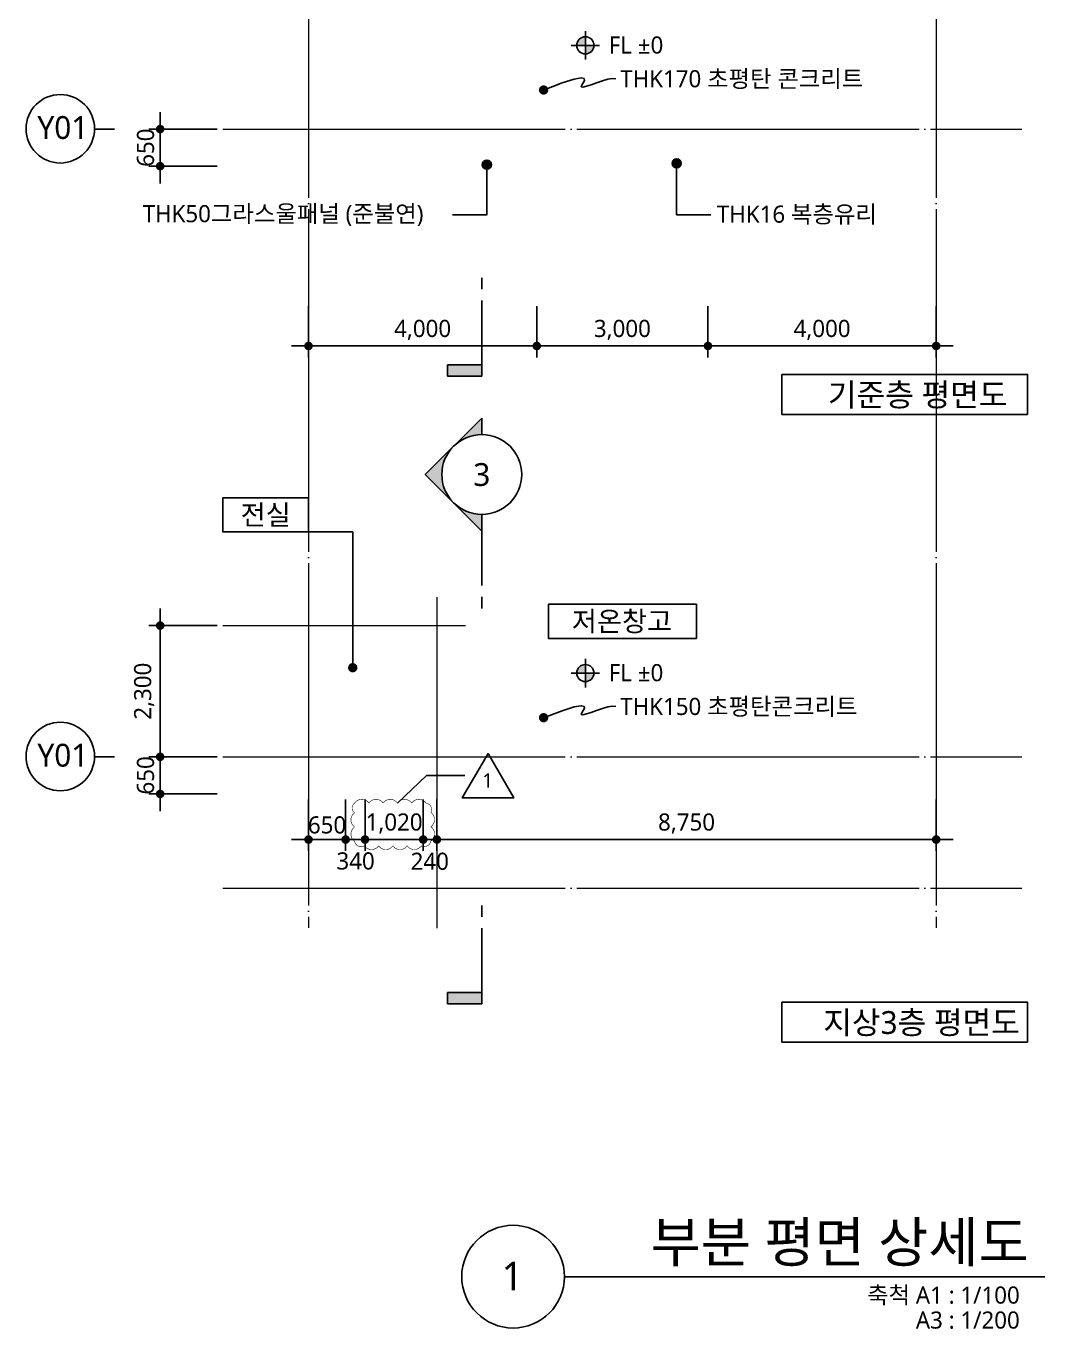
# Model space of a CAD drawing. Header units: millimetres. Extents: x -420989 to -259189, y -1306565 to -1134794.
# Drawn here: x -336989 to -319133, y -1306565 to -1283733 of the extents above; entities that cross this region are included whole.
import ezdxf
from ezdxf.enums import TextEntityAlignment as Align

# ---------------------------------------------------------------- set-up
doc = ezdxf.new("R2010")
doc.units = ezdxf.units.MM
doc.header["$LTSCALE"] = 100
doc.header["$MEASUREMENT"] = 0
doc.linetypes.add('CEN', pattern=[62, 60, -1, 0, -1])
doc.layers.get('0').update_dxf_attribs({"linetype": 'CONTINUOUS'})
for name, color, linetype in [('7-지시선', 7, 'CONTINUOUS'), ('A-DIMS', 7, 'CONTINUOUS'), ('A-MKXS-LEAD', 7, 'CONTINUOUS'), ('TEXT', 4, 'CONTINUOUS')]:
    doc.layers.add(name, color=color, linetype=linetype)
for name, color, linetype, lineweight in [('A-AXIS-BUBL', 7, 'CONTINUOUS', 25), ('A-AXIS-LINE', 1, 'CEN', 15), ('A-BORD-TEXT', 3, 'CONTINUOUS', 25), ('A-CONC-LIN1', 2, 'CONTINUOUS', 40), ('A-MKXS-MAK1', 3, 'CONTINUOUS', 25), ('A-MKXS-TEXT1', 3, 'CONTINUOUS', 25), ('A-MKXS-TEXT2', 7, 'CONTINUOUS', 25), ('A-MKXX-NAME', 3, 'CONTINUOUS', 25), ('A-MKXX-SYMB', 7, 'CONTINUOUS', 25), ('A-XXXX-SYMB', 7, 'CONTINUOUS', 25), ('A-XXXX-TXT1', 3, 'CONTINUOUS', 25), ('A-XXXX-TXT2', 3, 'CONTINUOUS', 25), ('REV-202205', 20, 'CONTINUOUS', 25)]:
    doc.layers.add(name, color=color, linetype=linetype, lineweight=lineweight)
doc.styles.add('HY울릉도L', font='')
doc.styles.add('맑은고딕', font='malgun.ttf')
doc.styles.get('HY울릉도L').set_extended_font_data('HYwulM')
doc.dimstyles.new('CDIM', dxfattribs={"dimtxt": 3, "dimasz": 1.5, "dimexe": 2, "dimexo": 1, "dimgap": 1, "dimtad": 1, "dimdec": 0, "dimrnd": 0.5, "dimzin": 0, "dimdsep": 32, "dimlunit": 6, "dimtxsty": 'HY울릉도L', "dimblk1": '_CIDOT', "dimblk2": '_CIDOT', "dimsah": 1, "dimcen": 5.5, "dimclrd": 2, "dimclre": 2, "dimclrt": 7, "dimadec": 0, "dimazin": 0, "dimtfac": 1, "dimtdec": 0, "dimtix": 1, "dimtmove": 2, "dimatfit": 1, "dimldrblk": '_CIDOT', "dimfxl": 1, "dimtolj": 1, "dimtzin": 0, "dimlwd": -1, "dimarcsym": 0})

# ---------------------------------------------------------------- blocks, each defined once
blk = doc.blocks.new('A$C55C64937')
at = {"layer": 'A-MKXS-MAK1'}
blk.add_hatch(color=256, dxfattribs=at).paths.add_polyline_path([(-1526, 600), (-1726, 600), (-1726, 0), (-1526, 0)])
for p, q in [((-1726, 600), (-1526, 600)), ((-1726, 0), (-1726, 600)), ((-1526, 0), (-1526, 600)), ((-1726, 0), (-400, 0)), ((-200, 0), (0, 0))]:
    blk.add_line(p, q, dxfattribs=at)
blk = doc.blocks.new('A$C1F441119')
at = {"layer": 'A-MKXS-MAK1'}
h = blk.add_hatch(color=256, dxfattribs=at)
h.paths.add_polyline_path([(-41, 1006), (-536, 511, -0.414214), (454, 511)])
h.paths.add_polyline_path([(-536, 511), (-1031, 16), (-741, 16, -0.198912)])
h.paths.add_polyline_path([(454, 511, -0.198912), (659, 16), (949, 16)])
for p, q in [((-1031, 16), (-41, 1006)), ((949, 16), (-41, 1006)), ((-2387, 16), (-2187, 16)), ((-1987, 16), (-741, 16)), ((659, 16), (949, 16))]:
    blk.add_line(p, q, dxfattribs=at)
blk.add_circle((-41, 16), 700, dxfattribs=at)
blk = doc.blocks.new('_CIDOT')
at = {"color": 0, "linetype": 'ByBlock'}
blk.add_line((2, 0), (-1, 0), dxfattribs=at)
at = {"color": 0, "linetype": 'ByBlock', "const_width": 0.5}
blk.add_lwpolyline([(-0.25, 0, 1), (0.25, 0, 1)], format="xyb", close=True, dxfattribs=at)
blk = doc.blocks.new('*D329')
at = {"layer": 'A-DIMS', "transparency": 16777216}
for p, q in [((-334639, -1285389), (-334639, -1285239)), ((-334639, -1286189), (-334639, -1285539)), ((-334639, -1286339), (-334639, -1286489))]:
    blk.add_line(p, q, dxfattribs=at)
at = {"layer": 'A-DIMS', "lineweight": -2, "transparency": 16777216}
for p, q in [((-333639, -1285539), (-334839, -1285539)), ((-333639, -1286189), (-334839, -1286189))]:
    blk.add_line(p, q, dxfattribs=at)
at = {"layer": 'A-DIMS', "transparency": 16777216, "xscale": 150, "yscale": 150, "zscale": 150}
for p, rotation in [((-334639, -1285539), 270), ((-334639, -1286189), 90)]:
    blk.add_blockref('_CIDOT', p, dxfattribs=dict(at, rotation=rotation))
at = {"layer": 'A-DIMS', "color": 3, "transparency": 16777216, "insert": (-334894, -1285864), "char_height": 300, "attachment_point": 5, "rotation": 90, "style": '맑은고딕'}
blk.add_mtext('\\A1;650', dxfattribs=at)
blk = doc.blocks.new('*D330')
at = {"layer": 'A-DIMS', "transparency": 16777216}
for p, q in [((-334639, -1296389), (-334639, -1296239)), ((-334639, -1297189), (-334639, -1296539)), ((-334639, -1297339), (-334639, -1297489))]:
    blk.add_line(p, q, dxfattribs=at)
at = {"layer": 'A-DIMS', "lineweight": -2, "transparency": 16777216}
for p, q in [((-333639, -1296539), (-334839, -1296539)), ((-333639, -1297189), (-334839, -1297189))]:
    blk.add_line(p, q, dxfattribs=at)
at = {"layer": 'A-DIMS', "transparency": 16777216, "xscale": 150, "yscale": 150, "zscale": 150}
for p, rotation in [((-334639, -1296539), 270), ((-334639, -1297189), 90)]:
    blk.add_blockref('_CIDOT', p, dxfattribs=dict(at, rotation=rotation))
at = {"layer": 'A-DIMS', "color": 3, "transparency": 16777216, "insert": (-334894, -1296864), "char_height": 300, "attachment_point": 5, "rotation": 90, "style": '맑은고딕'}
blk.add_mtext('\\A1;650', dxfattribs=at)
blk = doc.blocks.new('*D331')
at = {"layer": 'A-DIMS', "lineweight": -2, "transparency": 16777216}
for p, q in [((-332039, -1288639), (-332039, -1289539)), ((-328039, -1288639), (-328039, -1289539))]:
    blk.add_line(p, q, dxfattribs=at)
at = {"layer": 'A-DIMS', "transparency": 16777216}
blk.add_line((-328189, -1289339), (-331889, -1289339), dxfattribs=at)
at = {"layer": 'A-DIMS', "transparency": 16777216, "xscale": 150, "yscale": 150, "zscale": 150, "rotation": 180}
blk.add_blockref('_CIDOT', (-332039, -1289339), dxfattribs=at)
at = {"layer": 'A-DIMS', "transparency": 16777216, "xscale": 150, "yscale": 150, "zscale": 150}
blk.add_blockref('_CIDOT', (-328039, -1289339), dxfattribs=at)
at = {"layer": 'A-DIMS', "color": 3, "transparency": 16777216, "insert": (-330039, -1289059), "char_height": 300, "attachment_point": 5, "style": '맑은고딕'}
blk.add_mtext('\\A1;4,000', dxfattribs=at)
blk = doc.blocks.new('*D332')
at = {"layer": 'A-DIMS', "lineweight": -2, "transparency": 16777216}
for p, q in [((-328039, -1288639), (-328039, -1289539)), ((-325039, -1288639), (-325039, -1289539))]:
    blk.add_line(p, q, dxfattribs=at)
at = {"layer": 'A-DIMS', "transparency": 16777216}
blk.add_line((-327889, -1289339), (-325189, -1289339), dxfattribs=at)
at = {"layer": 'A-DIMS', "transparency": 16777216, "xscale": 150, "yscale": 150, "zscale": 150, "rotation": 180}
blk.add_blockref('_CIDOT', (-328039, -1289339), dxfattribs=at)
at = {"layer": 'A-DIMS', "transparency": 16777216, "xscale": 150, "yscale": 150, "zscale": 150}
blk.add_blockref('_CIDOT', (-325039, -1289339), dxfattribs=at)
at = {"layer": 'A-DIMS', "color": 3, "transparency": 16777216, "insert": (-326539, -1289059), "char_height": 300, "attachment_point": 5, "style": '맑은고딕'}
blk.add_mtext('\\A1;3,000', dxfattribs=at)
blk = doc.blocks.new('*D333')
at = {"layer": 'A-DIMS', "lineweight": -2, "transparency": 16777216}
for p, q in [((-325039, -1288639), (-325039, -1289539)), ((-321039, -1288639), (-321039, -1289539))]:
    blk.add_line(p, q, dxfattribs=at)
at = {"layer": 'A-DIMS', "transparency": 16777216}
blk.add_line((-324889, -1289339), (-321189, -1289339), dxfattribs=at)
at = {"layer": 'A-DIMS', "transparency": 16777216, "xscale": 150, "yscale": 150, "zscale": 150, "rotation": 180}
blk.add_blockref('_CIDOT', (-325039, -1289339), dxfattribs=at)
at = {"layer": 'A-DIMS', "transparency": 16777216, "xscale": 150, "yscale": 150, "zscale": 150}
blk.add_blockref('_CIDOT', (-321039, -1289339), dxfattribs=at)
at = {"layer": 'A-DIMS', "color": 3, "transparency": 16777216, "insert": (-323039, -1289059), "char_height": 300, "attachment_point": 5, "style": '맑은고딕'}
blk.add_mtext('\\A1;4,000', dxfattribs=at)
blk = doc.blocks.new('*D297')
at = {"layer": 'A-DIMS', "lineweight": -2, "transparency": 16777216}
for p, q in [((-333639, -1294239), (-334839, -1294239)), ((-333639, -1296539), (-334839, -1296539))]:
    blk.add_line(p, q, dxfattribs=at)
at = {"layer": 'A-DIMS', "transparency": 16777216}
blk.add_line((-334639, -1294389), (-334639, -1296389), dxfattribs=at)
at = {"layer": 'A-DIMS', "transparency": 16777216, "xscale": 150, "yscale": 150, "zscale": 150}
for p, rotation in [((-334639, -1294239), 90), ((-334639, -1296539), 270)]:
    blk.add_blockref('_CIDOT', p, dxfattribs=dict(at, rotation=rotation))
at = {"layer": 'A-DIMS', "color": 3, "transparency": 16777216, "insert": (-334919, -1295389), "char_height": 300, "attachment_point": 5, "rotation": 90, "style": '맑은고딕'}
blk.add_mtext('\\A1;2,300', dxfattribs=at)
blk = doc.blocks.new('*D303')
at = {"layer": 'A-DIMS', "lineweight": -2, "transparency": 16777216}
for p, q in [((-331049, -1297289), (-331049, -1298189)), ((-330029, -1297289), (-330029, -1298189))]:
    blk.add_line(p, q, dxfattribs=at)
at = {"layer": 'A-DIMS', "transparency": 16777216}
for p, q in [((-331199, -1297989), (-331349, -1297989)), ((-330029, -1297989), (-331049, -1297989)), ((-329879, -1297989), (-329729, -1297989))]:
    blk.add_line(p, q, dxfattribs=at)
at = {"layer": 'A-DIMS', "transparency": 16777216, "xscale": 150, "yscale": 150, "zscale": 150}
blk.add_blockref('_CIDOT', (-331049, -1297989), dxfattribs=at)
at = {"layer": 'A-DIMS', "transparency": 16777216, "xscale": 150, "yscale": 150, "zscale": 150, "rotation": 180}
blk.add_blockref('_CIDOT', (-330029, -1297989), dxfattribs=at)
at = {"layer": 'A-DIMS', "color": 3, "transparency": 16777216, "insert": (-330539, -1297708), "char_height": 300, "attachment_point": 5, "style": '맑은고딕'}
blk.add_mtext('\\A1;1,020', dxfattribs=at)
blk = doc.blocks.new('*D304')
at = {"layer": 'A-DIMS', "lineweight": -2, "transparency": 16777216}
for p, q in [((-330029, -1297289), (-330029, -1298189)), ((-329789, -1297289), (-329789, -1298189))]:
    blk.add_line(p, q, dxfattribs=at)
at = {"layer": 'A-DIMS', "transparency": 16777216}
for p, q in [((-330179, -1297989), (-330329, -1297989)), ((-330029, -1297989), (-329789, -1297989)), ((-329639, -1297989), (-329489, -1297989))]:
    blk.add_line(p, q, dxfattribs=at)
at = {"layer": 'A-DIMS', "transparency": 16777216, "xscale": 150, "yscale": 150, "zscale": 150}
blk.add_blockref('_CIDOT', (-330029, -1297989), dxfattribs=at)
at = {"layer": 'A-DIMS', "transparency": 16777216, "xscale": 150, "yscale": 150, "zscale": 150, "rotation": 180}
blk.add_blockref('_CIDOT', (-329789, -1297989), dxfattribs=at)
at = {"layer": 'A-DIMS', "color": 3, "transparency": 16777216, "insert": (-329914, -1298371), "char_height": 300, "attachment_point": 5, "style": '맑은고딕'}
blk.add_mtext('\\A1;240', dxfattribs=at)
blk = doc.blocks.new('*D305')
at = {"layer": 'A-DIMS', "lineweight": -2, "transparency": 16777216}
for p, q in [((-332039, -1297289), (-332039, -1298189)), ((-331389, -1297289), (-331389, -1298189))]:
    blk.add_line(p, q, dxfattribs=at)
at = {"layer": 'A-DIMS', "transparency": 16777216}
for p, q in [((-332189, -1297989), (-332339, -1297989)), ((-332039, -1297989), (-331389, -1297989)), ((-331239, -1297989), (-331089, -1297989))]:
    blk.add_line(p, q, dxfattribs=at)
at = {"layer": 'A-DIMS', "transparency": 16777216, "xscale": 150, "yscale": 150, "zscale": 150}
blk.add_blockref('_CIDOT', (-332039, -1297989), dxfattribs=at)
at = {"layer": 'A-DIMS', "transparency": 16777216, "xscale": 150, "yscale": 150, "zscale": 150, "rotation": 180}
blk.add_blockref('_CIDOT', (-331389, -1297989), dxfattribs=at)
at = {"layer": 'A-DIMS', "color": 3, "transparency": 16777216, "insert": (-331714, -1297734), "char_height": 300, "attachment_point": 5, "style": '맑은고딕'}
blk.add_mtext('\\A1;650', dxfattribs=at)
blk = doc.blocks.new('*D306')
at = {"layer": 'A-DIMS', "lineweight": -2, "transparency": 16777216}
for p, q in [((-331389, -1297289), (-331389, -1298189)), ((-331049, -1297289), (-331049, -1298189))]:
    blk.add_line(p, q, dxfattribs=at)
at = {"layer": 'A-DIMS', "transparency": 16777216}
for p, q in [((-331539, -1297989), (-331689, -1297989)), ((-331049, -1297989), (-331389, -1297989)), ((-330899, -1297989), (-330749, -1297989))]:
    blk.add_line(p, q, dxfattribs=at)
at = {"layer": 'A-DIMS', "transparency": 16777216, "xscale": 150, "yscale": 150, "zscale": 150}
blk.add_blockref('_CIDOT', (-331389, -1297989), dxfattribs=at)
at = {"layer": 'A-DIMS', "transparency": 16777216, "xscale": 150, "yscale": 150, "zscale": 150, "rotation": 180}
blk.add_blockref('_CIDOT', (-331049, -1297989), dxfattribs=at)
at = {"layer": 'A-DIMS', "color": 3, "transparency": 16777216, "insert": (-331214, -1298365), "char_height": 300, "attachment_point": 5, "style": '맑은고딕'}
blk.add_mtext('\\A1;340', dxfattribs=at)
blk = doc.blocks.new('*D425')
at = {"layer": 'A-DIMS', "lineweight": -2, "transparency": 16777216}
for p, q in [((-329789, -1297289), (-329789, -1298189)), ((-321039, -1297289), (-321039, -1298189))]:
    blk.add_line(p, q, dxfattribs=at)
at = {"layer": 'A-DIMS', "transparency": 16777216}
blk.add_line((-329639, -1297989), (-321189, -1297989), dxfattribs=at)
at = {"layer": 'A-DIMS', "transparency": 16777216, "xscale": 150, "yscale": 150, "zscale": 150, "rotation": 180}
blk.add_blockref('_CIDOT', (-329789, -1297989), dxfattribs=at)
at = {"layer": 'A-DIMS', "transparency": 16777216, "xscale": 150, "yscale": 150, "zscale": 150}
blk.add_blockref('_CIDOT', (-321039, -1297989), dxfattribs=at)
at = {"layer": 'A-DIMS', "color": 3, "transparency": 16777216, "insert": (-325414, -1297709), "char_height": 300, "attachment_point": 5, "style": '맑은고딕'}
blk.add_mtext('\\A1;8,750', dxfattribs=at)
blk = doc.blocks.new('A$C098F3C96')
at = {"layer": 'REV-202205'}
for p, q in [((-3124, 1954), (-5684, -454)), ((225, 1954), (-3124, 1954))]:
    blk.add_line(p, q, dxfattribs=at)
blk.add_lwpolyline([(2252, 3900), (0, 0), (4504, 0)], close=True, dxfattribs=at)
at = {"layer": 'A-BORD-TEXT', "style": '맑은고딕'}
blk.add_text('1', height=1250, dxfattribs=at).set_placement((2227, 1534), align=Align.MIDDLE)

msp = doc.modelspace()

# ---------------------------------------------------------------- hatches: boundary and pattern name
at = {"layer": 'A-MKXX-SYMB'}
h = msp.add_hatch(color=256, dxfattribs=at)
edge = h.paths.add_edge_path()
edge.add_arc((-328913.6, -1286162), 80, 0, 360)
h = msp.add_hatch(color=256, dxfattribs=at)
edge = h.paths.add_edge_path()
edge.add_arc((-325588.5, -1286138.7), 80, 0, 360)
at = {"layer": 'A-XXXX-SYMB'}
h = msp.add_hatch(color=256, dxfattribs=at)
h.paths.add_polyline_path([(-327187.8, -1283921.4, 0.4142136), (-327337.8, -1284071.4), (-327187.8, -1284071.4)])
h.paths.add_polyline_path([(-327037.8, -1284071.4), (-327187.8, -1284071.4), (-327187.8, -1284221.4, 0.4142136)])
h = msp.add_hatch(color=256, dxfattribs=at)
h.paths.add_polyline_path([(-327187.8, -1294921.4, 0.4142136), (-327337.8, -1295071.4), (-327187.8, -1295071.4)])
h.paths.add_polyline_path([(-327037.8, -1295071.4), (-327187.8, -1295071.4), (-327187.8, -1295221.4, 0.4142136)])

# ---------------------------------------------------------------- linework, layer by layer
at = {"layer": '7-지시선'}
for points in [[(-328913.6, -1286162), (-328913.6, -1287038.7), (-329513.6, -1287038.7)], [(-325588.5, -1286138.7), (-325588.5, -1287038.7), (-324988.5, -1287038.7)]]:
    msp.add_lwpolyline(points, dxfattribs=at)
at = {"layer": 'A-AXIS-BUBL', "ltscale": 0.2}
for p, q in [((-335438.8, -1285538.7), (-335788.8, -1285538.7)), ((-335438.8, -1296538.7), (-335788.8, -1296538.7))]:
    msp.add_line(p, q, dxfattribs=at)
for centre in [(-336388.8, -1285532.8), (-336388.8, -1296532.8)]:
    msp.add_circle(centre, 600, dxfattribs=at)
at = {"layer": 'A-AXIS-LINE'}
for p, q in [((-332038.8, -1268344.2), (-332038.8, -1299538.7)), ((-321038.8, -1268344.2), (-321038.8, -1299538.7)), ((-333538.8, -1285538.7), (-319538.8, -1285538.7)), ((-329788.8, -1293738.7), (-329788.8, -1299540.6)), ((-333538.8, -1294238.7), (-329288.8, -1294238.7)), ((-333538.8, -1296538.7), (-319538.8, -1296538.7)), ((-333538.8, -1298838.7), (-319538.8, -1298838.7))]:
    msp.add_line(p, q, dxfattribs=at)
at = {"layer": 'A-MKXS-LEAD'}
for points in [[(-327919.4, -1284853.4), (-327593.6, -1284730.6), (-327381.3, -1284664.3), (-327260.5, -1284642.8), (-327209.1, -1284654.4), (-327205.3, -1284687.4), (-327226.9, -1284730.1), (-327252, -1284770.7), (-327258.6, -1284797.6), (-327229.7, -1284802), (-327169.3, -1284787.4), (-327086.4, -1284760), (-326990.1, -1284726.3), (-326889.4, -1284692.7), (-326793.4, -1284665.5), (-326711.1, -1284651.1), (-326651.5, -1284655.9)], [(-327919.4, -1295853.4), (-327593.6, -1295730.6), (-327381.3, -1295664.3), (-327260.5, -1295642.8), (-327209.1, -1295654.4), (-327205.3, -1295687.4), (-327226.9, -1295730.1), (-327252, -1295770.7), (-327258.6, -1295797.6), (-327229.7, -1295802), (-327169.3, -1295787.4), (-327086.4, -1295760), (-326990.1, -1295726.3), (-326889.4, -1295692.7), (-326793.4, -1295665.5), (-326711.1, -1295651.1), (-326651.5, -1295655.9)]]:
    msp.add_lwpolyline(points, dxfattribs=at)
at = {"layer": 'A-MKXS-LEAD', "const_width": 80}
for points in [[(-327960.9, -1284849.3, 1), (-327878, -1284857.6, 1)], [(-331305.1, -1294973, 1), (-331222.2, -1294981.3, 1)], [(-327960.9, -1295849.3, 1), (-327878, -1295857.6, 1)]]:
    msp.add_lwpolyline(points, format="xyb", close=True, dxfattribs=at)
at = {"layer": 'A-MKXX-SYMB'}
for p in [(-332038.8, -1292598.9), (-331263.6, -1294977.1)]:
    msp.add_line(p, (-331263.6, -1292598.9), dxfattribs=at)
for points in [[(-332038.8, -1292598.9), (-333538.8, -1292598.9), (-333538.8, -1291998.9), (-332038.8, -1291998.9)], [(-325241.7, -1294465.1), (-327835.8, -1294465.1), (-327835.8, -1293865.1), (-325241.7, -1293865.1)]]:
    msp.add_lwpolyline(points, close=True, dxfattribs=at)
for centre in [(-328913.6, -1286162), (-325588.5, -1286138.7)]:
    msp.add_circle(centre, 80, dxfattribs=at)
at = {"layer": 'A-XXXX-SYMB'}
for p, q in [((-327187.8, -1283821.4), (-327187.8, -1284321.4)), ((-327437.8, -1284071.4), (-326937.8, -1284071.4)), ((-327187.8, -1294821.4), (-327187.8, -1295321.4)), ((-327437.8, -1295071.4), (-326937.8, -1295071.4)), ((-327554.4, -1305648.9), (-319133.4, -1305648.9))]:
    msp.add_line(p, q, dxfattribs=at)
for centre, radius in [((-327187.8, -1284071.4), 150), ((-327187.8, -1295071.4), 150), ((-328454.4, -1305648.9), 900)]:
    msp.add_circle(centre, radius, dxfattribs=at)
at = {"layer": 'REV-202205', "const_width": 10}
msp.add_lwpolyline([(-331230.7, -1297349.4, -0.5205671), (-330980.7, -1297349.4, -0.5205671), (-330730.7, -1297349.4, -0.5205671), (-330480.7, -1297349.4, -0.5205671), (-330230.7, -1297349.4, -0.5205671), (-329980.7, -1297349.4, -0.5205671), (-329895.3, -1297514, -0.5205671), (-329895.3, -1297764, -0.5205671), (-329895.3, -1298014, -0.5205671), (-330060.4, -1298098.9, -0.5205671), (-330310.4, -1298098.9, -0.5205671), (-330560.4, -1298098.9, -0.5205671), (-330810.4, -1298098.9, -0.5205671), (-331060.4, -1298098.9, -0.5205671), (-331230.7, -1298019.3, -0.5205671), (-331230.7, -1297769.3, -0.5205671), (-331230.7, -1297519.3, -0.5205671)], format="xyb", close=True, dxfattribs=at)
at = {"layer": 'TEXT', "ltscale": 100}
for points in [[(-319438.8, -1290539.4), (-319438.8, -1289838.7), (-323743, -1289838.7), (-323743, -1290539.4)], [(-319438.8, -1301539.4), (-319438.8, -1300838.7), (-323743, -1300838.7), (-323743, -1301539.4)]]:
    msp.add_lwpolyline(points, close=True, dxfattribs=at)

# ---------------------------------------------------------------- block references
at = {"xscale": 0.2, "yscale": 0.2, "zscale": 0.2}
msp.add_blockref('A$C098F3C96', (-329343.9, -1297258.6), dxfattribs=at)
at = {"layer": 'A-CONC-LIN1', "rotation": 90.00000000000001}
for name, p in [('A$C55C64937', (-329002.5, -1288143.4)), ('A$C1F441119', (-328986.3, -1291550.6)), ('A$C55C64937', (-329002.5, -1299143.4))]:
    msp.add_blockref(name, p, dxfattribs=at)

# ---------------------------------------------------------------- texts
at = {"layer": 'A-MKXS-TEXT1', "style": '맑은고딕'}
for s, p in [('THK170 초평탄 콘크리트', (-326575.1, -1284655.9)), ('THK50그라스울패널 (준불연)', (-334944.9, -1287020.5)), ('THK16 복층유리', (-324882, -1287029.1)), ('THK150 초평탄콘크리트', (-326575.1, -1295655.9))]:
    msp.add_text(s, height=300, dxfattribs=at).set_placement(p, align=Align.MIDDLE_LEFT)
at = {"layer": 'A-MKXS-TEXT2', "style": '맑은고딕'}
msp.add_text('3', height=400, dxfattribs=at).set_placement((-329002.5, -1291592), align=Align.MIDDLE)
at = {"layer": 'A-MKXX-NAME', "style": '맑은고딕'}
for s, p in [('전실', (-332788.8, -1292298.9)), ('저온창고', (-326545.9, -1294165.1))]:
    msp.add_text(s, height=350, dxfattribs=at).set_placement(p, align=Align.MIDDLE_CENTER)
at = {"layer": 'A-XXXX-TXT1', "style": '맑은고딕'}
for s, height, p in [('기준층 평면도', 400, (-319790, -1290515.1)), ('지상3층 평면도', 400, (-319573.1, -1301515.1)), ('부분 평면 상세도', 700, (-319419.2, -1305603.7))]:
    msp.add_text(s, height=height, dxfattribs=at).set_placement(p, align=Align.BOTTOM_RIGHT)
msp.add_text('1', height=500, dxfattribs=at).set_placement((-328466, -1305638.3), align=Align.MIDDLE)
for s, p in [('축척 A1 : 1/100', (-319575, -1305821.2)), ('A3 : 1/200', (-319575, -1306259.1))]:
    msp.add_text(s, height=300, dxfattribs=at).set_placement(p, align=Align.TOP_RIGHT)
at = {"layer": 'A-XXXX-TXT2', "style": '맑은고딕'}
for p in [(-326777.4, -1284064.5), (-326777.4, -1295064.5)]:
    msp.add_text('FL %%P0', height=300, dxfattribs=at).set_placement(p, align=Align.MIDDLE_LEFT)
at = {"layer": 'A-XXXX-TXT2', "ltscale": 0.2, "style": '맑은고딕'}
for p in [(-336343.5, -1285510.8), (-336343.5, -1296510.8)]:
    msp.add_text('Y01', height=400, dxfattribs=at).set_placement(p, align=Align.MIDDLE)

# ---------------------------------------------------------------- dimensions: what is measured, and where the dimension line sits
at = {"layer": 'A-DIMS'}
for base, p1, p2, angle, picture, middle in [((-334638.8, -1285538.7), (-333538.8, -1286188.7), (-333538.8, -1285538.7), 90, '*D329', (-334893.8, -1285863.7)), ((-332038.8, -1289338.7), (-328038.8, -1288538.7), (-332038.8, -1288538.7), 180, '*D331', (-330038.8, -1289058.6)), ((-334638.8, -1296538.7), (-333538.8, -1294238.7), (-333538.8, -1296538.7), 270, '*D297', (-334918.9, -1295388.7)), ((-334638.8, -1296538.7), (-333538.8, -1297188.7), (-333538.8, -1296538.7), 90, '*D330', (-334893.8, -1296863.7)), ((-331048.8, -1297988.7), (-330028.8, -1297188.7), (-331048.8, -1297188.7), 180, '*D303', (-330538.8, -1297707.7))]:
    dim = msp.add_linear_dim(base=base, p1=p1, p2=p2, angle=angle, dimstyle='CDIM', override={"dimscale": 100, "dimtxsty": '맑은고딕', "dimclrd": 256, "dimclre": 256, "dimclrt": 3}, dxfattribs=at)
    dim.commit()
    dim.dimension.update_dxf_attribs({"geometry": picture, "text_midpoint": middle})
for base, p1, p2, picture, middle in [((-325038.8, -1289338.7), (-328038.8, -1288538.7), (-325038.8, -1288538.7), '*D332', (-326538.8, -1289058.6)), ((-321038.8, -1289338.7), (-325038.8, -1288538.7), (-321038.8, -1288538.7), '*D333', (-323038.8, -1289058.6)), ((-331388.8, -1297988.7), (-332038.8, -1297188.7), (-331388.8, -1297188.7), '*D305', (-331713.8, -1297733.7)), ((-321038.8, -1297988.7), (-329788.8, -1297188.7), (-321038.8, -1297188.7), '*D425', (-325413.8, -1297708.6))]:
    dim = msp.add_linear_dim(base=base, p1=p1, p2=p2, dimstyle='CDIM', override={"dimscale": 100, "dimtxsty": '맑은고딕', "dimclrd": 256, "dimclre": 256, "dimclrt": 3}, dxfattribs=at)
    dim.commit()
    dim.dimension.update_dxf_attribs({"geometry": picture, "text_midpoint": middle})
dim = msp.add_linear_dim(base=(-331388.8, -1297988.7), p1=(-331048.8, -1297188.7), p2=(-331388.8, -1297188.7), angle=180, dimstyle='CDIM', override={"dimscale": 100, "dimtxsty": '맑은고딕', "dimclrd": 256, "dimclre": 256, "dimclrt": 3}, dxfattribs=at)
dim.commit()
dim.dimension.update_dxf_attribs({"geometry": '*D306', "text_midpoint": (-331213.8, -1298365.1), "dimtype": 160})
dim = msp.add_linear_dim(base=(-329788.8, -1297988.7), p1=(-330028.8, -1297188.7), p2=(-329788.8, -1297188.7), dimstyle='CDIM', override={"dimscale": 100, "dimtxsty": '맑은고딕', "dimclrd": 256, "dimclre": 256, "dimclrt": 3}, dxfattribs=at)
dim.commit()
dim.dimension.update_dxf_attribs({"geometry": '*D304', "text_midpoint": (-329913.8, -1298371.2), "dimtype": 160})

doc.saveas('drawing.dxf')
